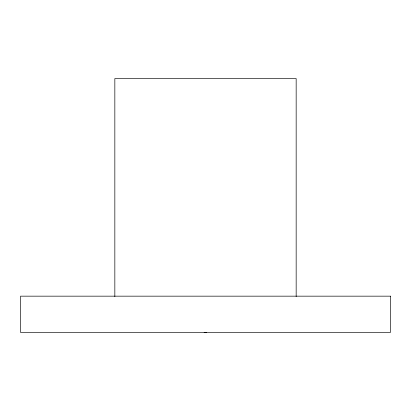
<?xml version="1.0" encoding="UTF-8"?>
<svg xmlns="http://www.w3.org/2000/svg" width="411" height="411" viewBox="0 0 411 411"><rect width="100%" height="100%" fill="white"/><g stroke="black" fill="none" stroke-linecap="round" stroke-linejoin="round"><path stroke-width="0.62" d="M296.161 296.588L296.161 78.573L114.839 78.573L114.839 296.588M206.42 332.365A10.881 10.881 0 0 1 204.149 332.365M390.45 296.161L20.55 296.161L20.55 332.427L390.45 332.427L390.45 296.161"/></g></svg>
